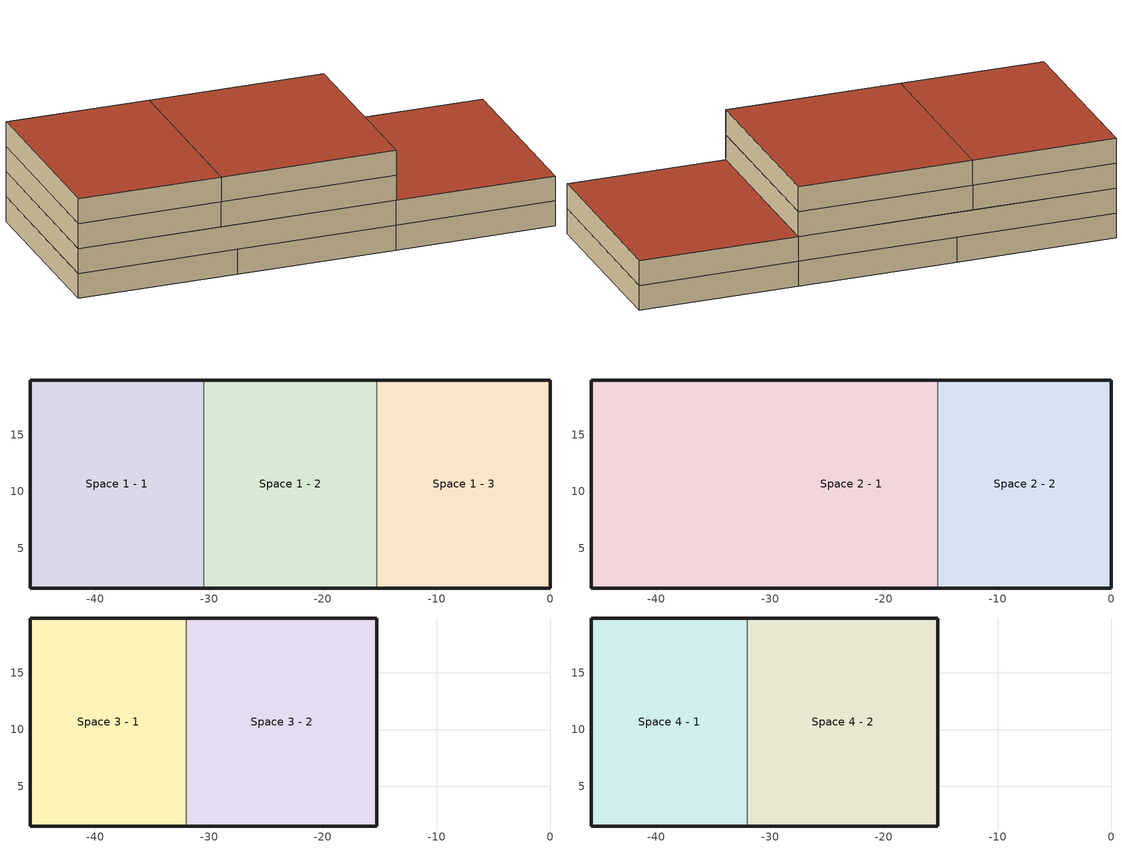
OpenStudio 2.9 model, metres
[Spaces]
Space 1 - 1
 floor ground: -30.48,19.81 -30.48,1.52 -45.72,1.52 -45.72,19.81 z0
 wall outside: -30.48,19.81 -45.72,19.81 -45.72,1.52 -30.48,1.52 z0:2.44
 wall to Space 1 - 2: -30.48,1.52 -30.48,19.81 z0:2.44
Space 1 - 3
 floor ground: 0,19.81 0,1.52 -15.24,1.52 -15.24,19.81 z0
 wall outside: -15.24,1.52 0,1.52 0,19.81 -15.24,19.81 z0:2.44
 wall to Space 1 - 2: -15.24,19.81 -15.24,1.52 z0:2.44
Space 1 - 2
 floor ground: -15.24,19.81 -15.24,1.52 -30.48,1.52 -30.48,19.81 z0
 wall outside: -30.48,1.52 -15.24,1.52 / -15.24,19.81 -30.48,19.81 z0:2.44
Space 2 - 2
 floor to Space 1 - 3: 0,19.81 0,1.52 -15.24,1.52 -15.24,19.81 z2.44
 wall outside: -15.24,1.52 0,1.52 0,19.81 -15.24,19.81 z2.44:4.88
 wall to Space 2 - 1: -15.24,19.81 -15.24,1.52 z2.44:4.88
 roof outside: -15.24,19.81 -15.24,1.52 0,1.52 0,19.81 z4.88
Space 2 - 1
 floor to Space 1 - 1: -30.48,19.81 -30.48,1.52 -45.72,1.52 -45.72,19.81 z2.44
 floor to Space 1 - 2: -15.24,19.81 -15.24,1.52 -30.48,1.52 -30.48,19.81 z2.44
 wall outside: -15.24,19.81 -45.72,19.81 -45.72,1.52 -15.24,1.52 z2.44:4.88
Space 3 - 2
 floor to Space 2 - 1: -15.24,19.81 -15.24,1.52 -32,1.52 -32,19.81 z4.88
 wall outside: -32,1.52 -15.24,1.52 -15.24,19.81 -32,19.81 z4.88:7.32
 wall to Space 3 - 1: -32,19.81 -32,1.52 z4.88:7.32
Space 3 - 1
 floor to Space 2 - 1 (Interior Floor): -32,19.81 -32,1.52 -45.72,1.52 -45.72,19.81 z4.88
 wall outside: -32,19.81 -45.72,19.81 -45.72,1.52 -32,1.52 z4.88:7.32
Space 4 - 1
 floor to Space 3 - 1: -32,19.81 -32,1.52 -45.72,1.52 -45.72,19.81 z7.32
 wall outside: -32,19.81 -45.72,19.81 -45.72,1.52 -32,1.52 z7.32:9.75
 wall to Space 4 - 2: -32,1.52 -32,19.81 z7.32:9.75
 roof outside: -45.72,19.81 -45.72,1.52 -32,1.52 -32,19.81 z9.75
Space 4 - 2
 floor to Space 3 - 2: -15.24,19.81 -15.24,1.52 -32,1.52 -32,19.81 z7.32
 wall outside: -32,1.52 -15.24,1.52 -15.24,19.81 -32,19.81 z7.32:9.75
 roof outside: -32,19.81 -32,1.52 -15.24,1.52 -15.24,19.81 z9.75
[Site]
Site 1
[ClimateZones]
Climate Zone Institution Name 2=CEC; Climate Zone Document Name 2=California Climate Zone Descriptions; Climate Zone Document Year 2=1995
[Building]
Building 1
[Construction]
Interior Floor: F16 Acoustic tile, F05 Ceiling air space resistance, M11 100mm lightweight concrete
[Material] Thermal Absorptance=0.9
Name | Roughness | Thickness {m} | Conductivity {W/m-K} | Density {kg/m3} | Specific Heat {J/kg-K} | Solar Absorptance | Visible Absorptance
F16 Acoustic tile | MediumSmooth | 0.0191 | 0.06 | 368 | 590 | 0.3 | 0.3
M11 100mm lightweight concrete | MediumRough | 0.1016 | 0.53 | 1280 | 840 | 0.5 | 0.5
[Material:AirGap]
F05 Ceiling air space resistance: Thermal Resistance {m2-K/W}=0.18
[Space]
Name | Building Story | Thermal Zone
Space 4 - 1 | Story 4 | Thermal Zone 8
Space 3 - 2 | Story 3 | Thermal Zone 7
Space 3 - 1 | Story 3 | Thermal Zone 6
Space 4 - 2 | Story 4 | Thermal Zone 9
Space 2 - 2 | Story 2 | Thermal Zone 5
Space 1 - 1 | Story 1 | Thermal Zone 1
Space 1 - 3 | Story 1 | Thermal Zone 3
Space 2 - 1 | Story 2 | Thermal Zone 4
Space 1 - 2 | Story 1 | Thermal Zone 2
[BuildingStory] Nominal Floor to Floor Height {m}=2.4384; Nominal Floor to Ceiling Height {m}=2.4384
Name | Nominal Z Coordinate {m}
Story 4 | 7.3152
Story 3 | 4.8768
Story 2 | 2.4384
Story 1 | 0
[ThermalZone] Use Ideal Air Loads=No
Name | Multiplier
Thermal Zone 1; Thermal Zone 2; Thermal Zone 3; Thermal Zone 4; Thermal Zone 5; Thermal Zone 6; Thermal Zone 8; Thermal Zone 9
Thermal Zone 7 | 2
[Sizing:Zone] Zone Cooling Design Supply Air Temperature Input Method=SupplyAirTemperature; Zone Cooling Design Supply Air Temperature {C}=14; Zone Cooling Design Supply Air Temperature Difference {deltaC}=11.11; Zone Heating Design Supply Air Temperature Input Method=SupplyAirTemperature; Zone Heating Design Supply Air Temperature {C}=40; Zone Heating Design Supply Air Temperature Difference {deltaC}=11.11; Zone Cooling Design Supply Air Humidity Ratio {kg-H2O/kg-air}=0.0085; Zone Heating Design Supply Air Humidity Ratio {kg-H2O/kg-air}=0.008; Cooling Design Air Flow Method=DesignDay; Heating Design Air Flow Method=DesignDay; Account for Dedicated Outdoor Air System=No; Dedicated Outdoor Air System Control Strategy=NeutralSupplyAir; Dedicated Outdoor Air Low Setpoint Temperature for Design {C}=autosize; Dedicated Outdoor Air High Setpoint Temperature for Design {C}=autosize
Thermal Zone 1; Thermal Zone 2; Thermal Zone 3; Thermal Zone 4; Thermal Zone 5; Thermal Zone 6; Thermal Zone 7; Thermal Zone 8; Thermal Zone 9
